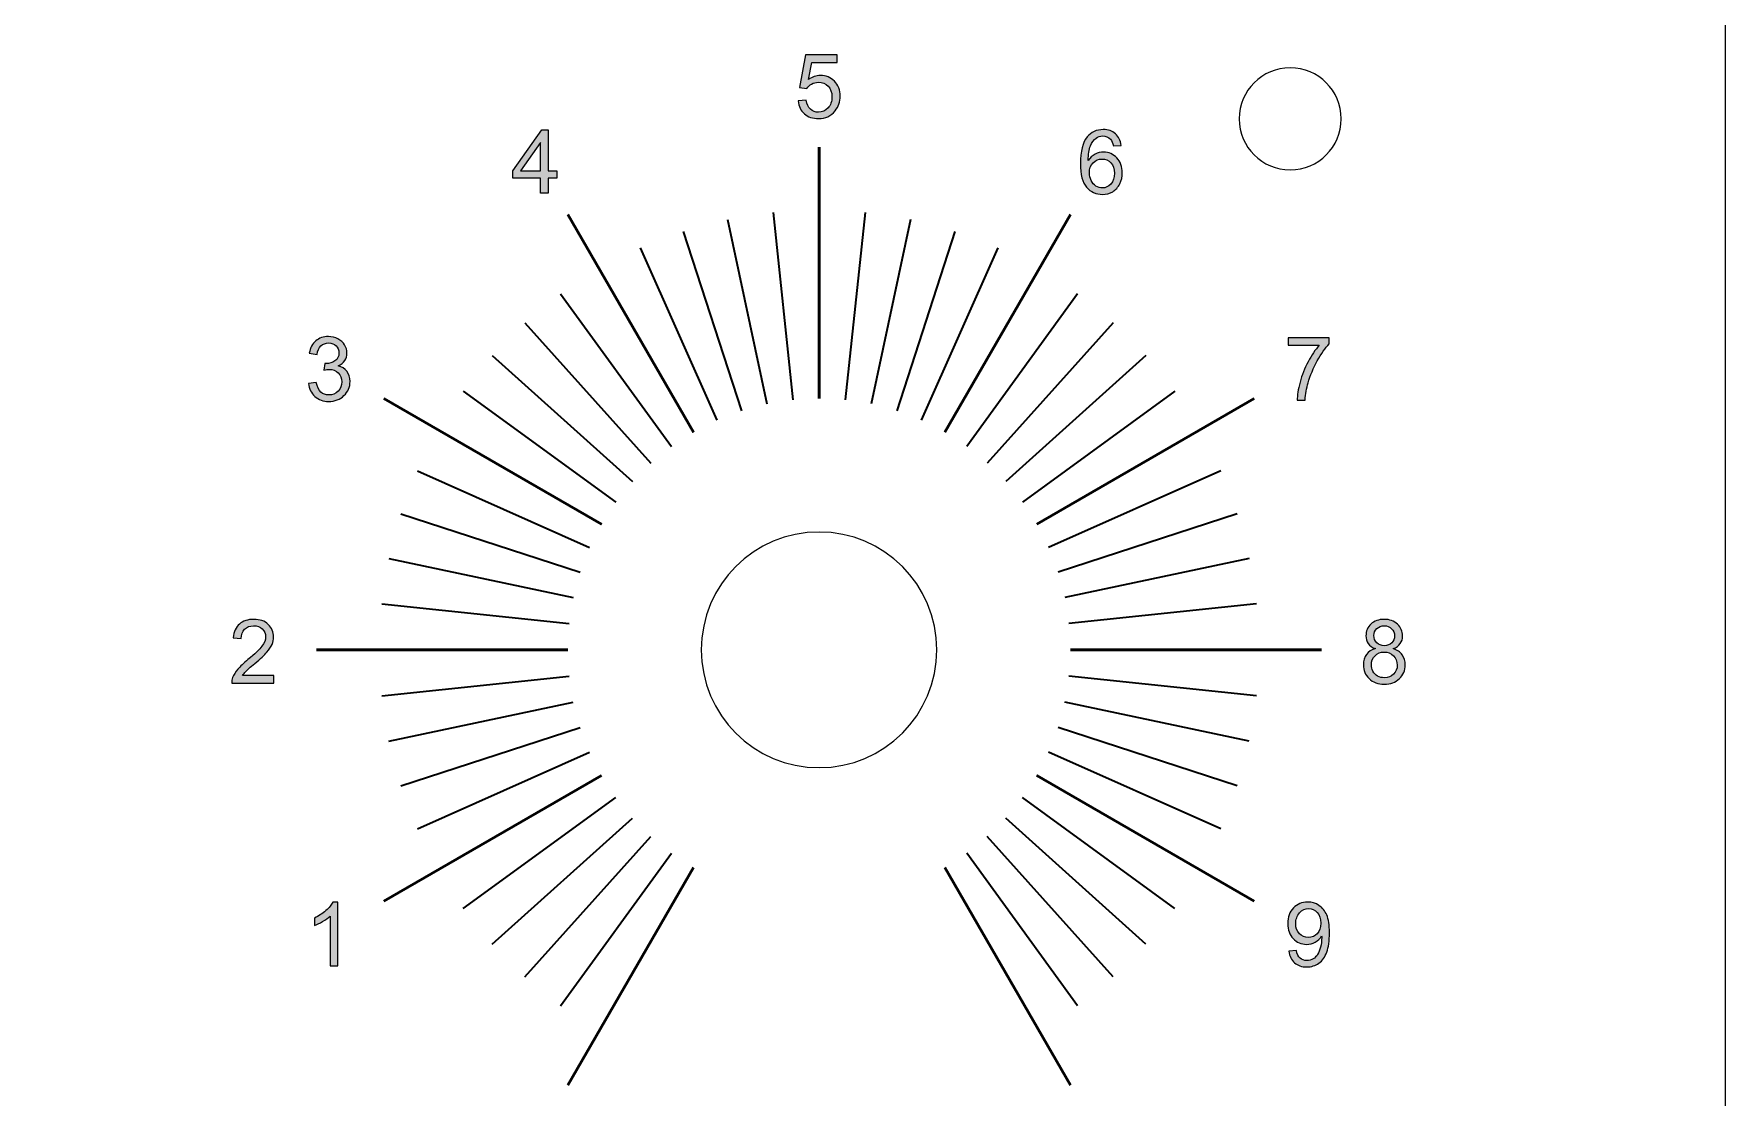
# Model space of a CAD drawing. Header units: inches. Extents: x -54 to 54, y -111 to 111.
# Drawn here: x 0 to 53.8, y 43.9 to 77.7 of the extents above; entities that cross this region are included whole.
import ezdxf

# ---------------------------------------------------------------- set-up
doc = ezdxf.new("R2010")
doc.units = ezdxf.units.IN
doc.header["$MEASUREMENT"] = 0
doc.layers.add('Decoupe', color=7, linetype='Continuous')
doc.layers.add('Impression', color=7, linetype='Continuous')

# ---------------------------------------------------------------- blocks, each defined once
blk = doc.blocks.new('block 16')
at = {"layer": 'Impression', "true_color": 0xffffff}
h = blk.add_hatch(color=7, dxfattribs=at)
h.dxf.hatch_style = 2
edge = h.paths.add_edge_path()
edge.add_spline(control_points=[(39.958, 48.509), (39.958, 48.509), (40.196, 48.531), (40.196, 48.531), (40.217, 48.419), (40.255, 48.337), (40.312, 48.287), (40.369, 48.236), (40.442, 48.211), (40.531, 48.211), (40.607, 48.211), (40.674, 48.228), (40.732, 48.263), (40.789, 48.298), (40.836, 48.345), (40.873, 48.403), (40.91, 48.462), (40.94, 48.54), (40.965, 48.64), (40.99, 48.739), (41.002, 48.84), (41.002, 48.943), (41.002, 48.954), (41.002, 48.97), (41.001, 48.992), (40.952, 48.913), (40.884, 48.849), (40.798, 48.8), (40.712, 48.751), (40.619, 48.726), (40.519, 48.726), (40.352, 48.726), (40.21, 48.787), (40.094, 48.908), (39.979, 49.03), (39.921, 49.189), (39.921, 49.388), (39.921, 49.593), (39.981, 49.758), (40.102, 49.883), (40.223, 50.007), (40.374, 50.07), (40.556, 50.07), (40.687, 50.07), (40.808, 50.035), (40.916, 49.964), (41.025, 49.893), (41.108, 49.792), (41.164, 49.661), (41.221, 49.53), (41.249, 49.341), (41.249, 49.093), (41.249, 48.835), (41.221, 48.629), (41.165, 48.476), (41.109, 48.323), (41.026, 48.207), (40.915, 48.127), (40.804, 48.047), (40.675, 48.007), (40.526, 48.007), (40.368, 48.007), (40.239, 48.051), (40.138, 48.139), (40.038, 48.226), (39.978, 48.35), (39.958, 48.509)], knot_values=[0, 0, 0, 0, 1, 1, 1, 2, 2, 2, 3, 3, 3, 4, 4, 4, 5, 5, 5, 6, 6, 6, 7, 7, 7, 8, 8, 8, 9, 9, 9, 10, 10, 10, 11, 11, 11, 12, 12, 12, 13, 13, 13, 14, 14, 14, 15, 15, 15, 16, 16, 16, 17, 17, 17, 18, 18, 18, 19, 19, 19, 20, 20, 20, 21, 21, 21, 22, 22, 22, 22], degree=3, periodic=1)
edge = h.paths.add_edge_path()
edge.add_spline(control_points=[(40.974, 49.4), (40.974, 49.543), (40.936, 49.656), (40.86, 49.739), (40.784, 49.823), (40.693, 49.865), (40.586, 49.865), (40.476, 49.865), (40.38, 49.82), (40.298, 49.73), (40.217, 49.64), (40.176, 49.523), (40.176, 49.38), (40.176, 49.251), (40.215, 49.147), (40.292, 49.066), (40.37, 48.986), (40.465, 48.946), (40.579, 48.946), (40.694, 48.946), (40.789, 48.986), (40.863, 49.066), (40.937, 49.147), (40.974, 49.258), (40.974, 49.4)], knot_values=[0, 0, 0, 0, 1, 1, 1, 2, 2, 2, 3, 3, 3, 4, 4, 4, 5, 5, 5, 6, 6, 6, 7, 7, 7, 8, 8, 8, 8], degree=3, periodic=1)
at = {"layer": 'Impression', "lineweight": 0}
for points, knots in [([(39.958, 48.509), (39.958, 48.509), (40.196, 48.531), (40.196, 48.531), (40.217, 48.419), (40.255, 48.337), (40.312, 48.287), (40.369, 48.236), (40.442, 48.211), (40.531, 48.211), (40.607, 48.211), (40.674, 48.228), (40.732, 48.263), (40.789, 48.298), (40.836, 48.345), (40.873, 48.403), (40.91, 48.462), (40.94, 48.54), (40.965, 48.64), (40.99, 48.739), (41.002, 48.84), (41.002, 48.943), (41.002, 48.954), (41.002, 48.97), (41.001, 48.992), (40.952, 48.913), (40.884, 48.849), (40.798, 48.8), (40.712, 48.751), (40.619, 48.726), (40.519, 48.726), (40.352, 48.726), (40.21, 48.787), (40.094, 48.908), (39.979, 49.03), (39.921, 49.189), (39.921, 49.388), (39.921, 49.593), (39.981, 49.758), (40.102, 49.883), (40.223, 50.007), (40.374, 50.07), (40.556, 50.07), (40.687, 50.07), (40.808, 50.035), (40.916, 49.964), (41.025, 49.893), (41.108, 49.792), (41.164, 49.661), (41.221, 49.53), (41.249, 49.341), (41.249, 49.093), (41.249, 48.835), (41.221, 48.629), (41.165, 48.476), (41.109, 48.323), (41.026, 48.207), (40.915, 48.127), (40.804, 48.047), (40.675, 48.007), (40.526, 48.007), (40.368, 48.007), (40.239, 48.051), (40.138, 48.139), (40.038, 48.226), (39.978, 48.35), (39.958, 48.509)], [0, 0, 0, 0, 1, 1, 1, 2, 2, 2, 3, 3, 3, 4, 4, 4, 5, 5, 5, 6, 6, 6, 7, 7, 7, 8, 8, 8, 9, 9, 9, 10, 10, 10, 11, 11, 11, 12, 12, 12, 13, 13, 13, 14, 14, 14, 15, 15, 15, 16, 16, 16, 17, 17, 17, 18, 18, 18, 19, 19, 19, 20, 20, 20, 21, 21, 21, 22, 22, 22, 22]), ([(40.974, 49.4), (40.974, 49.543), (40.936, 49.656), (40.86, 49.739), (40.784, 49.823), (40.693, 49.865), (40.586, 49.865), (40.476, 49.865), (40.38, 49.82), (40.298, 49.73), (40.217, 49.64), (40.176, 49.523), (40.176, 49.38), (40.176, 49.251), (40.215, 49.147), (40.292, 49.066), (40.37, 48.986), (40.465, 48.946), (40.579, 48.946), (40.694, 48.946), (40.789, 48.986), (40.863, 49.066), (40.937, 49.147), (40.974, 49.258), (40.974, 49.4)], [0, 0, 0, 0, 1, 1, 1, 2, 2, 2, 3, 3, 3, 4, 4, 4, 5, 5, 5, 6, 6, 6, 7, 7, 7, 8, 8, 8, 8])]:
    blk.add_open_spline(points, degree=3, knots=knots, dxfattribs=at)
blk = doc.blocks.new('block 17')
at = {"layer": 'Impression', "true_color": 0xffffff}
h = blk.add_hatch(color=7, dxfattribs=at)
h.dxf.hatch_style = 2
edge = h.paths.add_edge_path()
edge.add_spline(control_points=[(42.714, 58.137), (42.611, 58.175), (42.535, 58.228), (42.485, 58.298), (42.436, 58.368), (42.411, 58.452), (42.411, 58.549), (42.411, 58.696), (42.464, 58.82), (42.569, 58.92), (42.675, 59.02), (42.816, 59.07), (42.991, 59.07), (43.167, 59.07), (43.309, 59.019), (43.417, 58.916), (43.524, 58.814), (43.578, 58.689), (43.578, 58.542), (43.578, 58.448), (43.554, 58.367), (43.504, 58.298), (43.455, 58.228), (43.381, 58.175), (43.28, 58.137), (43.404, 58.097), (43.499, 58.031), (43.564, 57.941), (43.628, 57.851), (43.661, 57.744), (43.661, 57.619), (43.661, 57.446), (43.6, 57.301), (43.477, 57.183), (43.355, 57.066), (43.195, 57.007), (42.995, 57.007), (42.796, 57.007), (42.635, 57.066), (42.513, 57.184), (42.391, 57.302), (42.33, 57.449), (42.33, 57.626), (42.33, 57.757), (42.363, 57.867), (42.429, 57.956), (42.496, 58.045), (42.591, 58.105), (42.714, 58.137)], knot_values=[0, 0, 0, 0, 1, 1, 1, 2, 2, 2, 3, 3, 3, 4, 4, 4, 5, 5, 5, 6, 6, 6, 7, 7, 7, 8, 8, 8, 9, 9, 9, 10, 10, 10, 11, 11, 11, 12, 12, 12, 13, 13, 13, 14, 14, 14, 15, 15, 15, 16, 16, 16, 16], degree=3, periodic=1)
edge = h.paths.add_edge_path()
edge.add_spline(control_points=[(42.584, 57.624), (42.584, 57.554), (42.601, 57.485), (42.635, 57.419), (42.668, 57.353), (42.718, 57.302), (42.784, 57.265), (42.85, 57.229), (42.922, 57.211), (42.998, 57.211), (43.116, 57.211), (43.214, 57.249), (43.291, 57.325), (43.369, 57.402), (43.407, 57.498), (43.407, 57.616), (43.407, 57.735), (43.368, 57.834), (43.288, 57.912), (43.208, 57.99), (43.109, 58.03), (42.99, 58.03), (42.873, 58.03), (42.776, 57.991), (42.7, 57.914), (42.623, 57.837), (42.584, 57.74), (42.584, 57.624)], knot_values=[0, 0, 0, 0, 1, 1, 1, 2, 2, 2, 3, 3, 3, 4, 4, 4, 5, 5, 5, 6, 6, 6, 7, 7, 7, 8, 8, 8, 9, 9, 9, 9], degree=3, periodic=1)
edge = h.paths.add_edge_path()
edge.add_spline(control_points=[(42.664, 58.557), (42.664, 58.462), (42.695, 58.384), (42.757, 58.323), (42.818, 58.262), (42.898, 58.232), (42.997, 58.232), (43.092, 58.232), (43.17, 58.262), (43.231, 58.322), (43.292, 58.382), (43.323, 58.456), (43.323, 58.544), (43.323, 58.634), (43.292, 58.711), (43.229, 58.773), (43.166, 58.835), (43.087, 58.866), (42.994, 58.866), (42.899, 58.866), (42.82, 58.836), (42.758, 58.775), (42.696, 58.714), (42.664, 58.642), (42.664, 58.557)], knot_values=[0, 0, 0, 0, 1, 1, 1, 2, 2, 2, 3, 3, 3, 4, 4, 4, 5, 5, 5, 6, 6, 6, 7, 7, 7, 8, 8, 8, 8], degree=3, periodic=1)
at = {"layer": 'Impression', "lineweight": 0}
for points, knots in [([(42.714, 58.137), (42.611, 58.175), (42.535, 58.228), (42.485, 58.298), (42.436, 58.368), (42.411, 58.452), (42.411, 58.549), (42.411, 58.696), (42.464, 58.82), (42.569, 58.92), (42.675, 59.02), (42.816, 59.07), (42.991, 59.07), (43.167, 59.07), (43.309, 59.019), (43.417, 58.916), (43.524, 58.814), (43.578, 58.689), (43.578, 58.542), (43.578, 58.448), (43.554, 58.367), (43.504, 58.298), (43.455, 58.228), (43.381, 58.175), (43.28, 58.137), (43.404, 58.097), (43.499, 58.031), (43.564, 57.941), (43.628, 57.851), (43.661, 57.744), (43.661, 57.619), (43.661, 57.446), (43.6, 57.301), (43.477, 57.183), (43.355, 57.066), (43.195, 57.007), (42.995, 57.007), (42.796, 57.007), (42.635, 57.066), (42.513, 57.184), (42.391, 57.302), (42.33, 57.449), (42.33, 57.626), (42.33, 57.757), (42.363, 57.867), (42.429, 57.956), (42.496, 58.045), (42.591, 58.105), (42.714, 58.137)], [0, 0, 0, 0, 1, 1, 1, 2, 2, 2, 3, 3, 3, 4, 4, 4, 5, 5, 5, 6, 6, 6, 7, 7, 7, 8, 8, 8, 9, 9, 9, 10, 10, 10, 11, 11, 11, 12, 12, 12, 13, 13, 13, 14, 14, 14, 15, 15, 15, 16, 16, 16, 16]), ([(42.664, 58.557), (42.664, 58.462), (42.695, 58.384), (42.757, 58.323), (42.818, 58.262), (42.898, 58.232), (42.997, 58.232), (43.092, 58.232), (43.17, 58.262), (43.231, 58.322), (43.292, 58.382), (43.323, 58.456), (43.323, 58.544), (43.323, 58.634), (43.292, 58.711), (43.229, 58.773), (43.166, 58.835), (43.087, 58.866), (42.994, 58.866), (42.899, 58.866), (42.82, 58.836), (42.758, 58.775), (42.696, 58.714), (42.664, 58.642), (42.664, 58.557)], [0, 0, 0, 0, 1, 1, 1, 2, 2, 2, 3, 3, 3, 4, 4, 4, 5, 5, 5, 6, 6, 6, 7, 7, 7, 8, 8, 8, 8]), ([(42.584, 57.624), (42.584, 57.554), (42.601, 57.485), (42.635, 57.419), (42.668, 57.353), (42.718, 57.302), (42.784, 57.265), (42.85, 57.229), (42.922, 57.211), (42.998, 57.211), (43.116, 57.211), (43.214, 57.249), (43.291, 57.325), (43.369, 57.402), (43.407, 57.498), (43.407, 57.616), (43.407, 57.735), (43.368, 57.834), (43.288, 57.912), (43.208, 57.99), (43.109, 58.03), (42.99, 58.03), (42.873, 58.03), (42.776, 57.991), (42.7, 57.914), (42.623, 57.837), (42.584, 57.74), (42.584, 57.624)], [0, 0, 0, 0, 1, 1, 1, 2, 2, 2, 3, 3, 3, 4, 4, 4, 5, 5, 5, 6, 6, 6, 7, 7, 7, 8, 8, 8, 9, 9, 9, 9])]:
    blk.add_open_spline(points, degree=3, knots=knots, dxfattribs=at)
blk = doc.blocks.new('block 18')
at = {"layer": 'Impression', "true_color": 0xffffff}
h = blk.add_hatch(color=7, dxfattribs=at)
h.dxf.hatch_style = 2
edge = h.paths.add_edge_path()
edge.add_spline(control_points=[(39.937, 67.797), (39.937, 67.797), (39.937, 68.035), (39.937, 68.035), (39.937, 68.035), (41.245, 68.035), (41.245, 68.035), (41.245, 68.035), (41.245, 67.843), (41.245, 67.843), (41.117, 67.706), (40.989, 67.524), (40.863, 67.297), (40.736, 67.07), (40.639, 66.837), (40.57, 66.597), (40.52, 66.428), (40.488, 66.243), (40.475, 66.041), (40.475, 66.041), (40.22, 66.041), (40.22, 66.041), (40.223, 66.2), (40.254, 66.392), (40.313, 66.617), (40.373, 66.843), (40.459, 67.06), (40.57, 67.269), (40.682, 67.478), (40.801, 67.654), (40.927, 67.797), (40.927, 67.797), (39.937, 67.797), (39.937, 67.797)], knot_values=[0, 0, 0, 0, 1, 1, 1, 2, 2, 2, 3, 3, 3, 4, 4, 4, 5, 5, 5, 6, 6, 6, 7, 7, 7, 8, 8, 8, 9, 9, 9, 10, 10, 10, 11, 11, 11, 11], degree=3, periodic=1)
at = {"layer": 'Impression', "lineweight": 0}
blk.add_open_spline([(39.937, 67.797), (39.937, 67.797), (39.937, 68.035), (39.937, 68.035), (39.937, 68.035), (41.245, 68.035), (41.245, 68.035), (41.245, 68.035), (41.245, 67.843), (41.245, 67.843), (41.117, 67.706), (40.989, 67.524), (40.863, 67.297), (40.736, 67.07), (40.639, 66.837), (40.57, 66.597), (40.52, 66.428), (40.488, 66.243), (40.475, 66.041), (40.475, 66.041), (40.22, 66.041), (40.22, 66.041), (40.223, 66.2), (40.254, 66.392), (40.313, 66.617), (40.373, 66.843), (40.459, 67.06), (40.57, 67.269), (40.682, 67.478), (40.801, 67.654), (40.927, 67.797), (40.927, 67.797), (39.937, 67.797), (39.937, 67.797)], degree=3, knots=[0, 0, 0, 0, 1, 1, 1, 2, 2, 2, 3, 3, 3, 4, 4, 4, 5, 5, 5, 6, 6, 6, 7, 7, 7, 8, 8, 8, 9, 9, 9, 10, 10, 10, 11, 11, 11, 11], dxfattribs=at)
blk = doc.blocks.new('block 19')
at = {"layer": 'Impression', "true_color": 0xffffff}
h = blk.add_hatch(color=7, dxfattribs=at)
h.dxf.hatch_style = 2
edge = h.paths.add_edge_path()
edge.add_spline(control_points=[(34.619, 74.155), (34.619, 74.155), (34.373, 74.136), (34.373, 74.136), (34.351, 74.233), (34.319, 74.304), (34.279, 74.348), (34.212, 74.419), (34.129, 74.454), (34.031, 74.454), (33.952, 74.454), (33.883, 74.432), (33.823, 74.388), (33.745, 74.331), (33.683, 74.248), (33.638, 74.139), (33.593, 74.029), (33.57, 73.874), (33.568, 73.672), (33.628, 73.763), (33.701, 73.83), (33.787, 73.874), (33.874, 73.918), (33.964, 73.94), (34.059, 73.94), (34.224, 73.94), (34.365, 73.88), (34.481, 73.758), (34.597, 73.636), (34.655, 73.479), (34.655, 73.286), (34.655, 73.159), (34.628, 73.041), (34.573, 72.932), (34.518, 72.823), (34.443, 72.74), (34.348, 72.682), (34.253, 72.624), (34.144, 72.595), (34.023, 72.595), (33.816, 72.595), (33.648, 72.671), (33.517, 72.823), (33.386, 72.976), (33.321, 73.226), (33.321, 73.575), (33.321, 73.966), (33.393, 74.25), (33.538, 74.427), (33.663, 74.581), (33.833, 74.658), (34.046, 74.658), (34.205, 74.658), (34.335, 74.614), (34.437, 74.525), (34.538, 74.436), (34.599, 74.312), (34.619, 74.155)], knot_values=[0, 0, 0, 0, 1, 1, 1, 2, 2, 2, 3, 3, 3, 4, 4, 4, 5, 5, 5, 6, 6, 6, 7, 7, 7, 8, 8, 8, 9, 9, 9, 10, 10, 10, 11, 11, 11, 12, 12, 12, 13, 13, 13, 14, 14, 14, 15, 15, 15, 16, 16, 16, 17, 17, 17, 18, 18, 18, 19, 19, 19, 19], degree=3, periodic=1)
edge = h.paths.add_edge_path()
edge.add_spline(control_points=[(33.607, 73.284), (33.607, 73.199), (33.625, 73.117), (33.661, 73.039), (33.697, 72.961), (33.748, 72.901), (33.813, 72.861), (33.878, 72.82), (33.947, 72.799), (34.019, 72.799), (34.123, 72.799), (34.213, 72.842), (34.289, 72.926), (34.364, 73.011), (34.402, 73.125), (34.402, 73.271), (34.402, 73.41), (34.364, 73.52), (34.29, 73.601), (34.216, 73.681), (34.122, 73.721), (34.009, 73.721), (33.897, 73.721), (33.802, 73.681), (33.724, 73.601), (33.645, 73.52), (33.607, 73.415), (33.607, 73.284)], knot_values=[0, 0, 0, 0, 1, 1, 1, 2, 2, 2, 3, 3, 3, 4, 4, 4, 5, 5, 5, 6, 6, 6, 7, 7, 7, 8, 8, 8, 9, 9, 9, 9], degree=3, periodic=1)
at = {"layer": 'Impression', "lineweight": 0}
for points, knots in [([(34.619, 74.155), (34.619, 74.155), (34.373, 74.136), (34.373, 74.136), (34.351, 74.233), (34.319, 74.304), (34.279, 74.348), (34.212, 74.419), (34.129, 74.454), (34.031, 74.454), (33.952, 74.454), (33.883, 74.432), (33.823, 74.388), (33.745, 74.331), (33.683, 74.248), (33.638, 74.139), (33.593, 74.029), (33.57, 73.874), (33.568, 73.672), (33.628, 73.763), (33.701, 73.83), (33.787, 73.874), (33.874, 73.918), (33.964, 73.94), (34.059, 73.94), (34.224, 73.94), (34.365, 73.88), (34.481, 73.758), (34.597, 73.636), (34.655, 73.479), (34.655, 73.286), (34.655, 73.159), (34.628, 73.041), (34.573, 72.932), (34.518, 72.823), (34.443, 72.74), (34.348, 72.682), (34.253, 72.624), (34.144, 72.595), (34.023, 72.595), (33.816, 72.595), (33.648, 72.671), (33.517, 72.823), (33.386, 72.976), (33.321, 73.226), (33.321, 73.575), (33.321, 73.966), (33.393, 74.25), (33.538, 74.427), (33.663, 74.581), (33.833, 74.658), (34.046, 74.658), (34.205, 74.658), (34.335, 74.614), (34.437, 74.525), (34.538, 74.436), (34.599, 74.312), (34.619, 74.155)], [0, 0, 0, 0, 1, 1, 1, 2, 2, 2, 3, 3, 3, 4, 4, 4, 5, 5, 5, 6, 6, 6, 7, 7, 7, 8, 8, 8, 9, 9, 9, 10, 10, 10, 11, 11, 11, 12, 12, 12, 13, 13, 13, 14, 14, 14, 15, 15, 15, 16, 16, 16, 17, 17, 17, 18, 18, 18, 19, 19, 19, 19]), ([(33.607, 73.284), (33.607, 73.199), (33.625, 73.117), (33.661, 73.039), (33.697, 72.961), (33.748, 72.901), (33.813, 72.861), (33.878, 72.82), (33.947, 72.799), (34.019, 72.799), (34.123, 72.799), (34.213, 72.842), (34.289, 72.926), (34.364, 73.011), (34.402, 73.125), (34.402, 73.271), (34.402, 73.41), (34.364, 73.52), (34.29, 73.601), (34.216, 73.681), (34.122, 73.721), (34.009, 73.721), (33.897, 73.721), (33.802, 73.681), (33.724, 73.601), (33.645, 73.52), (33.607, 73.415), (33.607, 73.284)], [0, 0, 0, 0, 1, 1, 1, 2, 2, 2, 3, 3, 3, 4, 4, 4, 5, 5, 5, 6, 6, 6, 7, 7, 7, 8, 8, 8, 9, 9, 9, 9])]:
    blk.add_open_spline(points, degree=3, knots=knots, dxfattribs=at)
blk = doc.blocks.new('block 20')
at = {"layer": 'Impression', "true_color": 0xffffff}
h = blk.add_hatch(color=7, dxfattribs=at)
h.dxf.hatch_style = 2
edge = h.paths.add_edge_path()
edge.add_spline(control_points=[(24.332, 75.571), (24.332, 75.571), (24.593, 75.593), (24.593, 75.593), (24.612, 75.466), (24.657, 75.371), (24.727, 75.307), (24.797, 75.243), (24.882, 75.211), (24.981, 75.211), (25.101, 75.211), (25.202, 75.256), (25.285, 75.346), (25.367, 75.436), (25.409, 75.555), (25.409, 75.704), (25.409, 75.846), (25.369, 75.957), (25.289, 76.039), (25.21, 76.121), (25.106, 76.162), (24.977, 76.162), (24.897, 76.162), (24.825, 76.144), (24.761, 76.107), (24.697, 76.071), (24.646, 76.024), (24.609, 75.966), (24.609, 75.966), (24.376, 75.996), (24.376, 75.996), (24.376, 75.996), (24.572, 77.034), (24.572, 77.034), (24.572, 77.034), (25.577, 77.034), (25.577, 77.034), (25.577, 77.034), (25.577, 76.797), (25.577, 76.797), (25.577, 76.797), (24.771, 76.797), (24.771, 76.797), (24.771, 76.797), (24.662, 76.254), (24.662, 76.254), (24.783, 76.339), (24.91, 76.381), (25.043, 76.381), (25.22, 76.381), (25.369, 76.32), (25.49, 76.198), (25.611, 76.075), (25.672, 75.918), (25.672, 75.726), (25.672, 75.544), (25.618, 75.385), (25.512, 75.252), (25.382, 75.089), (25.206, 75.007), (24.981, 75.007), (24.798, 75.007), (24.648, 75.058), (24.531, 75.161), (24.415, 75.264), (24.349, 75.401), (24.332, 75.571)], knot_values=[0, 0, 0, 0, 1, 1, 1, 2, 2, 2, 3, 3, 3, 4, 4, 4, 5, 5, 5, 6, 6, 6, 7, 7, 7, 8, 8, 8, 9, 9, 9, 10, 10, 10, 11, 11, 11, 12, 12, 12, 13, 13, 13, 14, 14, 14, 15, 15, 15, 16, 16, 16, 17, 17, 17, 18, 18, 18, 19, 19, 19, 20, 20, 20, 21, 21, 21, 22, 22, 22, 22], degree=3, periodic=1)
at = {"layer": 'Impression', "lineweight": 0}
blk.add_open_spline([(24.332, 75.571), (24.332, 75.571), (24.593, 75.593), (24.593, 75.593), (24.612, 75.466), (24.657, 75.371), (24.727, 75.307), (24.797, 75.243), (24.882, 75.211), (24.981, 75.211), (25.101, 75.211), (25.202, 75.256), (25.285, 75.346), (25.367, 75.436), (25.409, 75.555), (25.409, 75.704), (25.409, 75.846), (25.369, 75.957), (25.289, 76.039), (25.21, 76.121), (25.106, 76.162), (24.977, 76.162), (24.897, 76.162), (24.825, 76.144), (24.761, 76.107), (24.697, 76.071), (24.646, 76.024), (24.609, 75.966), (24.609, 75.966), (24.376, 75.996), (24.376, 75.996), (24.376, 75.996), (24.572, 77.034), (24.572, 77.034), (24.572, 77.034), (25.577, 77.034), (25.577, 77.034), (25.577, 77.034), (25.577, 76.797), (25.577, 76.797), (25.577, 76.797), (24.771, 76.797), (24.771, 76.797), (24.771, 76.797), (24.662, 76.254), (24.662, 76.254), (24.783, 76.339), (24.91, 76.381), (25.043, 76.381), (25.22, 76.381), (25.369, 76.32), (25.49, 76.198), (25.611, 76.075), (25.672, 75.918), (25.672, 75.726), (25.672, 75.544), (25.618, 75.385), (25.512, 75.252), (25.382, 75.089), (25.206, 75.007), (24.981, 75.007), (24.798, 75.007), (24.648, 75.058), (24.531, 75.161), (24.415, 75.264), (24.349, 75.401), (24.332, 75.571)], degree=3, knots=[0, 0, 0, 0, 1, 1, 1, 2, 2, 2, 3, 3, 3, 4, 4, 4, 5, 5, 5, 6, 6, 6, 7, 7, 7, 8, 8, 8, 9, 9, 9, 10, 10, 10, 11, 11, 11, 12, 12, 12, 13, 13, 13, 14, 14, 14, 15, 15, 15, 16, 16, 16, 17, 17, 17, 18, 18, 18, 19, 19, 19, 20, 20, 20, 21, 21, 21, 22, 22, 22, 22], dxfattribs=at)
blk = doc.blocks.new('block 21')
at = {"layer": 'Impression', "true_color": 0xffffff}
h = blk.add_hatch(color=7, dxfattribs=at)
h.dxf.hatch_style = 2
h.paths.add_polyline_path([(16.128, 72.63), (16.128, 73.114), (15.251, 73.114), (15.251, 73.341), (16.173, 74.65), (16.376, 74.65), (16.376, 73.341), (16.648, 73.341), (16.648, 73.114), (16.376, 73.114), (16.376, 72.63)])
h.paths.add_polyline_path([(16.128, 73.341), (16.128, 74.252), (15.495, 73.341)])
at = {"layer": 'Impression', "lineweight": 0}
for points in [[(16.128, 72.63), (16.128, 73.114), (15.251, 73.114), (15.251, 73.341), (16.173, 74.65), (16.376, 74.65), (16.376, 73.341), (16.648, 73.341), (16.648, 73.114), (16.376, 73.114), (16.376, 72.63), (16.128, 72.63)], [(16.128, 73.341), (16.128, 74.252), (15.495, 73.341), (16.128, 73.341)]]:
    blk.add_lwpolyline(points, dxfattribs=at)
blk = doc.blocks.new('block 22')
at = {"layer": 'Impression', "true_color": 0xffffff}
h = blk.add_hatch(color=7, dxfattribs=at)
h.dxf.hatch_style = 2
edge = h.paths.add_edge_path()
edge.add_spline(control_points=[(8.745, 66.575), (8.745, 66.575), (8.993, 66.608), (8.993, 66.608), (9.022, 66.467), (9.07, 66.366), (9.139, 66.304), (9.207, 66.242), (9.29, 66.211), (9.389, 66.211), (9.505, 66.211), (9.604, 66.251), (9.685, 66.332), (9.765, 66.413), (9.805, 66.513), (9.805, 66.633), (9.805, 66.746), (9.768, 66.841), (9.693, 66.914), (9.619, 66.988), (9.524, 67.025), (9.41, 67.025), (9.363, 67.025), (9.304, 67.016), (9.235, 66.998), (9.235, 66.998), (9.262, 67.216), (9.262, 67.216), (9.279, 67.214), (9.292, 67.213), (9.302, 67.213), (9.408, 67.213), (9.503, 67.24), (9.587, 67.295), (9.672, 67.351), (9.714, 67.436), (9.714, 67.55), (9.714, 67.641), (9.683, 67.717), (9.622, 67.776), (9.56, 67.836), (9.481, 67.866), (9.383, 67.866), (9.287, 67.866), (9.206, 67.836), (9.142, 67.775), (9.078, 67.714), (9.036, 67.623), (9.018, 67.502), (9.018, 67.502), (8.77, 67.546), (8.77, 67.546), (8.8, 67.712), (8.869, 67.841), (8.977, 67.933), (9.084, 68.024), (9.218, 68.07), (9.378, 68.07), (9.488, 68.07), (9.589, 68.046), (9.682, 67.999), (9.775, 67.952), (9.846, 67.887), (9.895, 67.805), (9.944, 67.724), (9.969, 67.637), (9.969, 67.545), (9.969, 67.458), (9.946, 67.378), (9.899, 67.306), (9.852, 67.235), (9.782, 67.178), (9.691, 67.136), (9.81, 67.108), (9.903, 67.051), (9.969, 66.964), (10.035, 66.877), (10.068, 66.769), (10.068, 66.638), (10.068, 66.462), (10.004, 66.312), (9.875, 66.19), (9.747, 66.067), (9.584, 66.006), (9.388, 66.006), (9.21, 66.006), (9.063, 66.059), (8.946, 66.164), (8.829, 66.27), (8.762, 66.407), (8.745, 66.575)], knot_values=[0, 0, 0, 0, 1, 1, 1, 2, 2, 2, 3, 3, 3, 4, 4, 4, 5, 5, 5, 6, 6, 6, 7, 7, 7, 8, 8, 8, 9, 9, 9, 10, 10, 10, 11, 11, 11, 12, 12, 12, 13, 13, 13, 14, 14, 14, 15, 15, 15, 16, 16, 16, 17, 17, 17, 18, 18, 18, 19, 19, 19, 20, 20, 20, 21, 21, 21, 22, 22, 22, 23, 23, 23, 24, 24, 24, 25, 25, 25, 26, 26, 26, 27, 27, 27, 28, 28, 28, 29, 29, 29, 30, 30, 30, 30], degree=3, periodic=1)
at = {"layer": 'Impression', "lineweight": 0}
blk.add_open_spline([(8.745, 66.575), (8.745, 66.575), (8.993, 66.608), (8.993, 66.608), (9.022, 66.467), (9.07, 66.366), (9.139, 66.304), (9.207, 66.242), (9.29, 66.211), (9.389, 66.211), (9.505, 66.211), (9.604, 66.251), (9.685, 66.332), (9.765, 66.413), (9.805, 66.513), (9.805, 66.633), (9.805, 66.746), (9.768, 66.841), (9.693, 66.914), (9.619, 66.988), (9.524, 67.025), (9.41, 67.025), (9.363, 67.025), (9.304, 67.016), (9.235, 66.998), (9.235, 66.998), (9.262, 67.216), (9.262, 67.216), (9.279, 67.214), (9.292, 67.213), (9.302, 67.213), (9.408, 67.213), (9.503, 67.24), (9.587, 67.295), (9.672, 67.351), (9.714, 67.436), (9.714, 67.55), (9.714, 67.641), (9.683, 67.717), (9.622, 67.776), (9.56, 67.836), (9.481, 67.866), (9.383, 67.866), (9.287, 67.866), (9.206, 67.836), (9.142, 67.775), (9.078, 67.714), (9.036, 67.623), (9.018, 67.502), (9.018, 67.502), (8.77, 67.546), (8.77, 67.546), (8.8, 67.712), (8.869, 67.841), (8.977, 67.933), (9.084, 68.024), (9.218, 68.07), (9.378, 68.07), (9.488, 68.07), (9.589, 68.046), (9.682, 67.999), (9.775, 67.952), (9.846, 67.887), (9.895, 67.805), (9.944, 67.724), (9.969, 67.637), (9.969, 67.545), (9.969, 67.458), (9.946, 67.378), (9.899, 67.306), (9.852, 67.235), (9.782, 67.178), (9.691, 67.136), (9.81, 67.108), (9.903, 67.051), (9.969, 66.964), (10.035, 66.877), (10.068, 66.769), (10.068, 66.638), (10.068, 66.462), (10.004, 66.312), (9.875, 66.19), (9.747, 66.067), (9.584, 66.006), (9.388, 66.006), (9.21, 66.006), (9.063, 66.059), (8.946, 66.164), (8.829, 66.27), (8.762, 66.407), (8.745, 66.575)], degree=3, knots=[0, 0, 0, 0, 1, 1, 1, 2, 2, 2, 3, 3, 3, 4, 4, 4, 5, 5, 5, 6, 6, 6, 7, 7, 7, 8, 8, 8, 9, 9, 9, 10, 10, 10, 11, 11, 11, 12, 12, 12, 13, 13, 13, 14, 14, 14, 15, 15, 15, 16, 16, 16, 17, 17, 17, 18, 18, 18, 19, 19, 19, 20, 20, 20, 21, 21, 21, 22, 22, 22, 23, 23, 23, 24, 24, 24, 25, 25, 25, 26, 26, 26, 27, 27, 27, 28, 28, 28, 29, 29, 29, 30, 30, 30, 30], dxfattribs=at)
blk = doc.blocks.new('block 23')
at = {"layer": 'Impression', "true_color": 0xffffff}
h = blk.add_hatch(color=7, dxfattribs=at)
h.dxf.hatch_style = 2
edge = h.paths.add_edge_path()
edge.add_spline(control_points=[(7.636, 57.28), (7.636, 57.28), (7.636, 57.041), (7.636, 57.041), (7.636, 57.041), (6.301, 57.041), (6.301, 57.041), (6.299, 57.101), (6.308, 57.159), (6.33, 57.214), (6.363, 57.305), (6.418, 57.394), (6.493, 57.482), (6.568, 57.571), (6.676, 57.673), (6.817, 57.788), (7.037, 57.968), (7.185, 58.111), (7.263, 58.216), (7.34, 58.322), (7.378, 58.421), (7.378, 58.515), (7.378, 58.613), (7.343, 58.696), (7.273, 58.763), (7.203, 58.831), (7.111, 58.865), (6.998, 58.865), (6.878, 58.865), (6.783, 58.829), (6.711, 58.757), (6.64, 58.685), (6.603, 58.586), (6.603, 58.459), (6.603, 58.459), (6.348, 58.486), (6.348, 58.486), (6.365, 58.676), (6.431, 58.821), (6.545, 58.92), (6.658, 59.02), (6.811, 59.07), (7.004, 59.07), (7.197, 59.07), (7.351, 59.016), (7.464, 58.909), (7.577, 58.801), (7.633, 58.668), (7.633, 58.509), (7.633, 58.428), (7.617, 58.349), (7.584, 58.271), (7.551, 58.193), (7.495, 58.11), (7.419, 58.024), (7.342, 57.938), (7.215, 57.819), (7.037, 57.668), (6.888, 57.544), (6.792, 57.459), (6.75, 57.414), (6.708, 57.37), (6.673, 57.325), (6.645, 57.28), (6.645, 57.28), (7.636, 57.28), (7.636, 57.28)], knot_values=[0, 0, 0, 0, 1, 1, 1, 2, 2, 2, 3, 3, 3, 4, 4, 4, 5, 5, 5, 6, 6, 6, 7, 7, 7, 8, 8, 8, 9, 9, 9, 10, 10, 10, 11, 11, 11, 12, 12, 12, 13, 13, 13, 14, 14, 14, 15, 15, 15, 16, 16, 16, 17, 17, 17, 18, 18, 18, 19, 19, 19, 20, 20, 20, 21, 21, 21, 22, 22, 22, 22], degree=3, periodic=1)
at = {"layer": 'Impression', "lineweight": 0}
blk.add_open_spline([(7.636, 57.28), (7.636, 57.28), (7.636, 57.041), (7.636, 57.041), (7.636, 57.041), (6.301, 57.041), (6.301, 57.041), (6.299, 57.101), (6.308, 57.159), (6.33, 57.214), (6.363, 57.305), (6.418, 57.394), (6.493, 57.482), (6.568, 57.571), (6.676, 57.673), (6.817, 57.788), (7.037, 57.968), (7.185, 58.111), (7.263, 58.216), (7.34, 58.322), (7.378, 58.421), (7.378, 58.515), (7.378, 58.613), (7.343, 58.696), (7.273, 58.763), (7.203, 58.831), (7.111, 58.865), (6.998, 58.865), (6.878, 58.865), (6.783, 58.829), (6.711, 58.757), (6.64, 58.685), (6.603, 58.586), (6.603, 58.459), (6.603, 58.459), (6.348, 58.486), (6.348, 58.486), (6.365, 58.676), (6.431, 58.821), (6.545, 58.92), (6.658, 59.02), (6.811, 59.07), (7.004, 59.07), (7.197, 59.07), (7.351, 59.016), (7.464, 58.909), (7.577, 58.801), (7.633, 58.668), (7.633, 58.509), (7.633, 58.428), (7.617, 58.349), (7.584, 58.271), (7.551, 58.193), (7.495, 58.11), (7.419, 58.024), (7.342, 57.938), (7.215, 57.819), (7.037, 57.668), (6.888, 57.544), (6.792, 57.459), (6.75, 57.414), (6.708, 57.37), (6.673, 57.325), (6.645, 57.28), (6.645, 57.28), (7.636, 57.28), (7.636, 57.28)], degree=3, knots=[0, 0, 0, 0, 1, 1, 1, 2, 2, 2, 3, 3, 3, 4, 4, 4, 5, 5, 5, 6, 6, 6, 7, 7, 7, 8, 8, 8, 9, 9, 9, 10, 10, 10, 11, 11, 11, 12, 12, 12, 13, 13, 13, 14, 14, 14, 15, 15, 15, 16, 16, 16, 17, 17, 17, 18, 18, 18, 19, 19, 19, 20, 20, 20, 21, 21, 21, 22, 22, 22, 22], dxfattribs=at)
blk = doc.blocks.new('block 24')
at = {"layer": 'Impression', "true_color": 0xffffff}
h = blk.add_hatch(color=7, dxfattribs=at)
h.dxf.hatch_style = 2
edge = h.paths.add_edge_path()
edge.add_spline(control_points=[(9.678, 48.042), (9.678, 48.042), (9.43, 48.042), (9.43, 48.042), (9.43, 48.042), (9.43, 49.622), (9.43, 49.622), (9.37, 49.565), (9.292, 49.508), (9.195, 49.451), (9.098, 49.394), (9.011, 49.352), (8.934, 49.323), (8.934, 49.323), (8.934, 49.563), (8.934, 49.563), (9.073, 49.628), (9.194, 49.707), (9.298, 49.8), (9.402, 49.893), (9.475, 49.983), (9.518, 50.07), (9.518, 50.07), (9.678, 50.07), (9.678, 50.07), (9.678, 50.07), (9.678, 48.042), (9.678, 48.042)], knot_values=[0, 0, 0, 0, 1, 1, 1, 2, 2, 2, 3, 3, 3, 4, 4, 4, 5, 5, 5, 6, 6, 6, 7, 7, 7, 8, 8, 8, 9, 9, 9, 9], degree=3, periodic=1)
at = {"layer": 'Impression', "lineweight": 0}
blk.add_open_spline([(9.678, 48.042), (9.678, 48.042), (9.43, 48.042), (9.43, 48.042), (9.43, 48.042), (9.43, 49.622), (9.43, 49.622), (9.37, 49.565), (9.292, 49.508), (9.195, 49.451), (9.098, 49.394), (9.011, 49.352), (8.934, 49.323), (8.934, 49.323), (8.934, 49.563), (8.934, 49.563), (9.073, 49.628), (9.194, 49.707), (9.298, 49.8), (9.402, 49.893), (9.475, 49.983), (9.518, 50.07), (9.518, 50.07), (9.678, 50.07), (9.678, 50.07), (9.678, 50.07), (9.678, 48.042), (9.678, 48.042)], degree=3, knots=[0, 0, 0, 0, 1, 1, 1, 2, 2, 2, 3, 3, 3, 4, 4, 4, 5, 5, 5, 6, 6, 6, 7, 7, 7, 8, 8, 8, 9, 9, 9, 9], dxfattribs=at)

msp = doc.modelspace()

# ---------------------------------------------------------------- linework, layer by layer
at = {"layer": 'Decoupe', "color": 240, "lineweight": 18, "true_color": 0xed1c24}
msp.add_lwpolyline([(53.848, -110.998), (-53.848, -110.998), (-53.848, 110.998), (53.848, 110.998), (53.848, -110.998)], dxfattribs=at)
for points in [[(41.625, 75), (41.625, 74.103), (40.897, 73.375), (40, 73.375), (39.103, 73.375), (38.375, 74.103), (38.375, 75), (38.375, 75.897), (39.103, 76.625), (40, 76.625), (40.897, 76.625), (41.625, 75.897), (41.625, 75)], [(28.75, 58.1), (28.75, 56.029), (27.071, 54.35), (25, 54.35), (22.929, 54.35), (21.25, 56.029), (21.25, 58.1), (21.25, 60.171), (22.929, 61.85), (25, 61.85), (27.071, 61.85), (28.75, 60.171), (28.75, 58.1)]]:
    msp.add_open_spline(points, degree=3, knots=[0, 0, 0, 0, 1, 1, 1, 2, 2, 2, 3, 3, 3, 4, 4, 4, 4], dxfattribs=at)
at = {"layer": 'Impression', "color": 7, "lineweight": 53, "true_color": 0xffffff}
for points in [[(25, 74.1), (25, 66.1)], [(17, 71.956), (21, 65.028)], [(33, 71.956), (29, 65.028)], [(11.143, 66.1), (18.072, 62.1)], [(38.856, 66.1), (31.928, 62.1)], [(9, 58.1), (17, 58.1)], [(41, 58.1), (33, 58.1)], [(11.143, 50.1), (18.072, 54.1)], [(38.856, 50.1), (31.928, 54.1)], [(17, 44.243), (21, 51.172)], [(33, 44.243), (29, 51.172)]]:
    msp.add_lwpolyline(points, dxfattribs=at)
at = {"layer": 'Impression', "color": 7, "lineweight": 35, "true_color": 0xffffff}
for points in [[(22.089, 71.794), (23.336, 65.925)], [(23.536, 72.023), (24.164, 66.056)], [(25, 72.1), (25, 66.1)], [(26.463, 72.023), (25.836, 66.056)], [(27.91, 71.794), (26.663, 65.925)], [(20.674, 71.414), (22.527, 65.708)], [(29.326, 71.414), (27.472, 65.708)], [(19.306, 70.89), (21.746, 65.408)], [(30.694, 70.89), (28.254, 65.408)], [(18, 70.224), (21, 65.028)], [(32, 70.224), (29, 65.028)], [(16.771, 69.426), (20.298, 64.572)], [(33.229, 69.426), (29.702, 64.572)], [(15.632, 68.504), (19.647, 64.045)], [(34.367, 68.504), (30.353, 64.045)], [(14.596, 67.468), (19.055, 63.453)], [(35.404, 67.468), (30.945, 63.453)], [(13.673, 66.329), (18.528, 62.802)], [(36.326, 66.329), (31.472, 62.802)], [(12.875, 65.1), (18.072, 62.1)], [(37.124, 65.1), (31.928, 62.1)], [(12.21, 63.794), (17.691, 61.354)], [(37.789, 63.794), (32.308, 61.354)], [(11.685, 62.426), (17.391, 60.572)], [(38.315, 62.426), (32.608, 60.572)], [(11.306, 61.01), (17.174, 59.763)], [(38.694, 61.01), (32.825, 59.763)], [(11.076, 59.563), (17.044, 58.936)], [(38.923, 59.563), (32.956, 58.936)], [(11, 58.1), (17, 58.1)], [(39, 58.1), (33, 58.1)], [(11.076, 56.636), (17.044, 57.263)], [(38.923, 56.636), (32.956, 57.263)], [(11.306, 55.189), (17.174, 56.437)], [(38.694, 55.189), (32.825, 56.437)], [(11.685, 53.773), (17.391, 55.628)], [(38.315, 53.773), (32.608, 55.628)], [(12.21, 52.405), (17.691, 54.846)], [(37.789, 52.405), (32.308, 54.846)], [(12.875, 51.1), (18.072, 54.1)], [(37.124, 51.1), (31.928, 54.1)], [(13.673, 49.871), (18.528, 53.397)], [(36.326, 49.871), (31.472, 53.397)], [(14.596, 48.732), (19.055, 52.746)], [(35.404, 48.732), (30.945, 52.746)], [(15.632, 47.696), (19.647, 52.155)], [(34.367, 47.696), (30.353, 52.155)], [(16.771, 46.774), (20.298, 51.627)], [(18, 45.975), (21, 51.172)], [(33.229, 46.774), (29.702, 51.627)]]:
    msp.add_lwpolyline(points, dxfattribs=at)

# ---------------------------------------------------------------- block references
at = {"layer": 'Impression'}
for name in ['block 20', 'block 21', 'block 19', 'block 22', 'block 18', 'block 23', 'block 17', 'block 24', 'block 16']:
    msp.add_blockref(name, (0, 0), dxfattribs=at)

doc.saveas('drawing.dxf')
